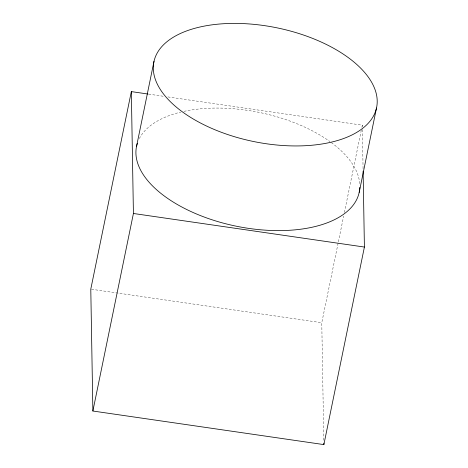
<?xml version="1.0" encoding="UTF-8"?>
<svg xmlns="http://www.w3.org/2000/svg" width="468" height="468" viewBox="0 0 468 468"><rect width="100%" height="100%" fill="white"/><g stroke="black" fill="none" stroke-linecap="round" stroke-linejoin="round"><path stroke-width="0.35" stroke-dasharray="2.34 1.75" d="M323.786 440.218L321.773 322.727L338.229 242.564M338.376 241.845L343.664 216.081M344.401 212.501L361.296 130.192M361.881 127.331L362.326 125.184L167.427 96.853M148.66 94.126L163.818 96.326M91.512 289.253L321.773 322.727M362.326 125.184L362.349 126.647M362.396 129.566L363.074 168.971M139.324 138.604A113.671 58.038 11.6 0 1 180.771 112.092M183.942 111.366A113.671 58.038 11.6 0 1 329.993 141.611M331.309 142.57A113.671 58.038 11.6 0 1 359.781 184.257"/><path stroke-width="0.7" d="M147.941 94.021L131.338 91.605L90.786 289.148L92.875 411.021L323.862 444.6L364.408 247.057L363.11 171.159M136.562 146.279L154.001 61.343M92.875 411.021L133.421 213.484L131.338 91.605M359.184 192.383L376.5 108.003A113.671 58.038 11.6 0 0 220.539 23.938A113.671 58.038 11.6 0 0 198.713 122.072A113.671 58.038 11.6 0 0 376.5 108.003M133.421 213.484L364.408 247.057M323.833 443.137L323.862 444.6M359.535 190.388A113.671 58.038 11.6 0 1 234.848 225.904A113.671 58.038 11.6 0 1 137.346 143.343M359.81 187.352A113.671 58.038 11.6 0 1 359.664 189.382"/></g></svg>
